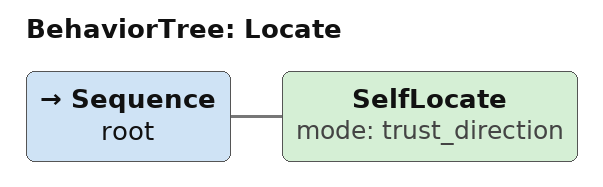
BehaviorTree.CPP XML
<!-- 摄像头跟踪球 -->

<root BTCPP_format="4" >
  <BehaviorTree ID="Locate">
     <Sequence name="root">
        <SelfLocate mode="trust_direction" />
     </Sequence>
  </BehaviorTree>
</root>
